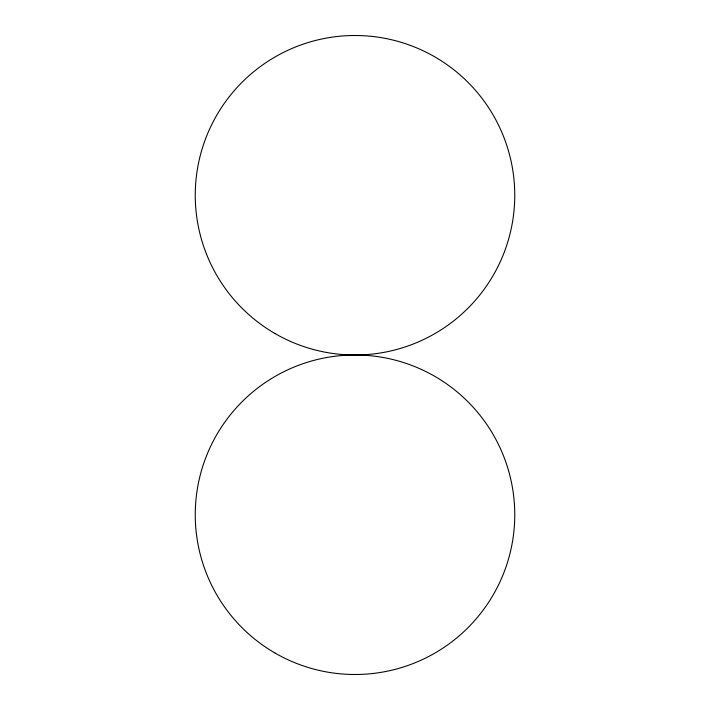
<?xml version="1.0" encoding="UTF-8"?>
<svg xmlns="http://www.w3.org/2000/svg" width="710" height="710" viewBox="0 0 710 710"><rect width="100%" height="100%" fill="white"/><g stroke="black" fill="none" stroke-linecap="round" stroke-linejoin="round"><path stroke-width="1.06" d="M275.125 653.093A159.759 159.759 0 0 0 514.759 514.741A159.759 159.759 0 0 0 275.125 376.389A159.759 159.759 0 0 0 275.125 653.093M275.125 333.611A159.759 159.759 0 0 0 514.759 195.259A159.759 159.759 0 0 0 275.125 56.907A159.759 159.759 0 0 0 275.125 333.611"/></g></svg>
